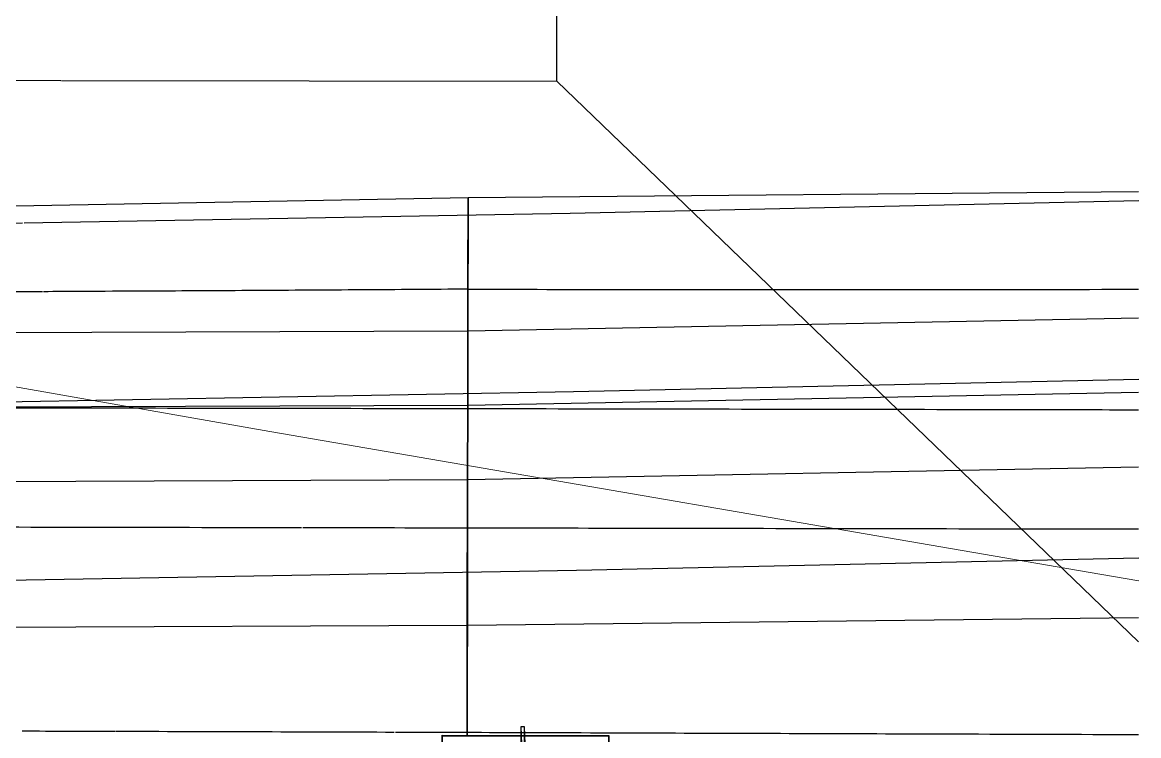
# Model space of a CAD drawing. Header units: metres. Extents: x -1147 to -802, y 5 to 567.
# Drawn here: x -994.52 to -992.644, y 509.779 to 510.978 of the extents above; entities that cross this region are included whole.
import ezdxf

# ---------------------------------------------------------------- set-up
doc = ezdxf.new("R2010")
doc.units = ezdxf.units.M
doc.layers.add('A-GENM', color=7, linetype='Continuous', lineweight=35)

# ---------------------------------------------------------------- blocks, each defined once
blk = doc.blocks.new('T2DPAA-T2D-PWA-SU-M2D-000002_dwg-40815123-DRG-2873010 - GENERAL ARRANGEMENT PLAN')
at = {"color": 7, "lineweight": 18, "true_color": 0xf0f0f0}
blk.add_line((-191.1292, 1032.8582), (-191.125, 1032.812), dxfattribs=at)
at = {"color": 7, "lineweight": 18, "true_color": 0xf0f0f0, "flags": 128}
blk.add_lwpolyline([(-191.3018, 1034.8008), (-191.2574, 1034.2872), (-191.1292, 1032.8582)], dxfattribs=at)
blk = doc.blocks.new('T2DPAA-T2D-PWA-SU-M2D-000100_Survey_rvt-1-DRG-2873010 - GENERAL ARRANGEMENT PLAN')
at = {"color": 254, "lineweight": 18, "true_color": 0xe1e1e1, "rotation": 75.11694444444437}
blk.add_blockref('T2DPAA-T2D-PWA-SU-M2D-000002_dwg-40815123-DRG-2873010 - GENERAL ARRANGEMENT PLAN', (-45.8213, 429.4778), dxfattribs=at)
blk = doc.blocks.new('T2DPAA-T2D-C3S-RW-M2D-100010_dwg-40802999-DRG-2873010 - GENERAL ARRANGEMENT PLAN')
at = {"color": 254, "lineweight": 25, "true_color": 0xe1e1e1}
blk.add_line((28.3631, -641.5594), (28.381, -641.6225), dxfattribs=at)
at = {"color": 254, "lineweight": 25, "true_color": 0xe1e1e1, "flags": 128}
for points in [[(27.5695, -640.9583), (27.7852, -641.7209), (28.0562, -642.6723), (28.319, -643.5797)], [(28.07, -641.6255), (28.0739, -641.6393), (28.3447, -642.5901), (28.609, -643.5026)], [(28.3819, -641.6256), (28.6332, -642.508), (28.899, -643.4255)]]:
    blk.add_lwpolyline(points, dxfattribs=at)
blk = doc.blocks.new('T2DPAA-T2D-PWC-RW-M2D-100010_RoadDesign_rvt-1-DRG-2873010 - GENERAL ARRANGEMENT PLAN')
at = {"color": 254, "lineweight": 18, "true_color": 0xe3e3e3, "rotation": 75.11694444444437}
blk.add_blockref('T2DPAA-T2D-C3S-RW-M2D-100010_dwg-40802999-DRG-2873010 - GENERAL ARRANGEMENT PLAN', (-1722.337, 648.0105), dxfattribs=at)
blk = doc.blocks.new('POST_1400_1A_250UB - 1A-68650725-DRG-2873010 - GENERAL ARRANGEMENT PLAN')
at = {"layer": 'A-GENM', "color": 253, "lineweight": 25, "true_color": 0xa3a3a3}
for p, q in [((-1094.1127, 509.7938), (-1094.1128, 509.7765)), ((-1094.1063, 509.7938), (-1094.1127, 509.7938)), ((-1094.1127, 509.7938), (-1094.1099, 509.7193)), ((-1094.1064, 509.7765), (-1094.1063, 509.7938)), ((-1094.1033, 509.7144), (-1094.1063, 509.7938)), ((-1094.1128, 509.7765), (-1094.1132, 509.7283)), ((-1094.1068, 509.7283), (-1094.1064, 509.7765)), ((-1094.183, 509.7145), (-1094.1831, 509.7056)), ((-1094.1182, 509.7144), (-1094.183, 509.7145)), ((-1094.183, 509.7145), (-1094.1828, 509.7056)), ((-1094.1163, 509.7148), (-1094.1172, 509.7145)), ((-1094.1147, 509.7158), (-1094.1163, 509.7148)), ((-1094.1132, 509.7283), (-1094.1132, 509.7193)), ((-1094.1068, 509.7283), (-1094.1132, 509.7283)), ((-1094.1099, 509.7193), (-1094.1097, 509.7144)), ((-1094.1096, 509.7133), (-1094.1093, 509.7036)), ((-1094.1068, 509.7193), (-1094.1068, 509.7283)), ((-1094.1068, 509.7192), (-1094.1066, 509.708)), ((-1094.1038, 509.7147), (-1094.1054, 509.7158)), ((-1094.1018, 509.7144), (-1094.1038, 509.7147)), ((-1094.037, 509.7142), (-1094.1018, 509.7144)), ((-1094.0371, 509.7035), (-1094.037, 509.7142)), ((-1094.037, 509.7142), (-1094.0367, 509.7015)), ((-1094.1831, 509.7037), (-1094.12, 509.7036)), ((-1094.1782, 509.4981), (-1094.183, 509.7017)), ((-1094.1827, 509.7017), (-1094.1782, 509.5092)), ((-1094.12, 509.7036), (-1094.0371, 509.7035)), ((-1094.1093, 509.7036), (-1094.1081, 509.674)), ((-1094.1066, 509.708), (-1094.1065, 509.7036)), ((-1094.1065, 509.7036), (-1094.102, 509.514)), ((-1094.1029, 509.7036), (-1094.1032, 509.7124)), ((-1094.1017, 509.6739), (-1094.1029, 509.7036)), ((-1094.037, 509.7015), (-1094.0369, 509.6976)), ((-1094.0369, 509.6976), (-1094.0322, 509.4979)), ((-1094.0367, 509.7015), (-1094.0366, 509.6976)), ((-1094.0366, 509.6976), (-1094.0322, 509.5089)), ((-1094.1084, 509.5142), (-1094.1081, 509.674)), ((-1094.1081, 509.674), (-1094.1058, 509.6739)), ((-1094.1045, 509.6739), (-1094.1017, 509.6739)), ((-1094.1017, 509.6739), (-1094.102, 509.5141)), ((-1094.1782, 509.4981), (-1094.1782, 509.5092)), ((-1094.1782, 509.5092), (-1094.1156, 509.5091)), ((-1094.1134, 509.5091), (-1094.1124, 509.5092)), ((-1094.1124, 509.5092), (-1094.1115, 509.5095)), ((-1094.1115, 509.5095), (-1094.1099, 509.5106)), ((-1094.1006, 509.5106), (-1094.099, 509.5095)), ((-1094.099, 509.5095), (-1094.097, 509.5091)), ((-1094.0956, 509.5091), (-1094.0325, 509.5089)), ((-1094.0322, 509.5089), (-1094.0322, 509.4979)), ((-1094.1154, 509.498), (-1094.1782, 509.4981)), ((-1094.0953, 509.498), (-1094.1154, 509.498)), ((-1094.0322, 509.4979), (-1094.0953, 509.498))]:
    blk.add_line(p, q, dxfattribs=at)
for centre, start_param, end_param in [((-1094.1182, 509.7193), 4.687085, 4.78717), ((-1094.1182, 509.7193), 4.78717, 4.887255), ((-1094.1182, 509.7193), 5.472472, 6.257893), ((-1094.1018, 509.7193), 3.116277, 3.901699)]:
    blk.add_ellipse(centre, major_axis=(0.005, 0.00012), ratio=0.989156, start_param=start_param, end_param=end_param, dxfattribs=at)
for points in [[(-1094.1099, 509.5106), (-1094.1094, 509.5111), (-1094.1087, 509.5122), (-1094.1084, 509.5135), (-1094.1084, 509.5142)], [(-1094.102, 509.5141), (-1094.102, 509.5135), (-1094.1018, 509.5122), (-1094.101, 509.5111), (-1094.1006, 509.5106)]]:
    blk.add_open_spline(points, degree=3, dxfattribs=at)
blk = doc.blocks.new('PLATE ph - PLATE ph-V18-DRG-2873010 - GENERAL ARRANGEMENT PLAN')
at = {"layer": 'A-GENM', "color": 253, "lineweight": 25, "true_color": 0xa3a3a3}
for p, q in [((-1094.2447, 509.7782), (-1094.2449, 509.7074)), ((-1094.2447, 509.7782), (-1094.2445, 509.7797)), ((-1094.2447, 509.7073), (-1094.2445, 509.7782)), ((-1094.1128, 509.7779), (-1094.2447, 509.7782)), ((-1094.2445, 509.7797), (-1094.1128, 509.7794)), ((-1094.1128, 509.7794), (-1094.1075, 509.7794)), ((-1094.1069, 509.7779), (-1094.1128, 509.7779)), ((-1094.1064, 509.7794), (-1093.9645, 509.7791)), ((-1093.9647, 509.7776), (-1094.1064, 509.7779)), ((-1093.9649, 509.6995), (-1093.9647, 509.7776)), ((-1093.9645, 509.7791), (-1093.9647, 509.6995)), ((-1093.9645, 509.7791), (-1093.9647, 509.7776)), ((-1094.2449, 509.7074), (-1094.2452, 509.4983)), ((-1094.245, 509.4998), (-1094.2447, 509.7073)), ((-1093.9652, 509.4977), (-1093.9649, 509.6955)), ((-1093.9647, 509.6955), (-1093.965, 509.4992)), ((-1093.9649, 509.6955), (-1093.9649, 509.6995)), ((-1093.9647, 509.6995), (-1093.9647, 509.6955)), ((-1094.245, 509.4998), (-1094.2452, 509.4983)), ((-1094.2452, 509.4983), (-1094.1154, 509.498)), ((-1094.1783, 509.4996), (-1094.245, 509.4998)), ((-1094.1154, 509.4995), (-1094.1783, 509.4996)), ((-1094.0954, 509.4995), (-1094.1154, 509.4995)), ((-1094.1154, 509.498), (-1094.0953, 509.498)), ((-1094.0323, 509.4994), (-1094.0954, 509.4995)), ((-1094.0953, 509.498), (-1093.9652, 509.4977)), ((-1093.9652, 509.4992), (-1094.0323, 509.4994)), ((-1093.9652, 509.4977), (-1093.965, 509.4992))]:
    blk.add_line(p, q, dxfattribs=at)
blk = doc.blocks.new('Top of Pavement - RL A - Top of Pavement - RL A-68818558-DRG-2873010 - GENERAL ARRANGEMENT PLAN')
at = {"layer": 'A-GENM', "color": 9, "lineweight": 25, "true_color": 0xbebebe}
for points in [[(111.2038, -8.5704), (111.2597, -8.7819), (111.3713, -9.2051), (111.5388, -9.8398), (111.7063, -10.4745), (111.8179, -10.8976), (111.8737, -11.1092)], [(111.8737, -11.1092), (111.8827, -11.1432), (111.8917, -11.1773), (111.9007, -11.2114)], [(112.4527, -12.5202), (112.4361, -12.4572), (112.4195, -12.3941), (112.4029, -12.3311)]]:
    blk.add_open_spline(points, degree=3, dxfattribs=at)
for points, knots in [([(112.4029, -12.3311), (112.347, -12.1195), (112.2354, -11.6964), (112.0679, -11.0617), (111.9011, -10.4297), (111.7902, -10.0092), (111.7351, -9.8003)], [0.28181818, 0.28181818, 0.28181818, 0.28181818, 0.28636364, 0.29090909, 0.29545455, 0.29994277, 0.29994277, 0.29994277, 0.29994277]), ([(111.9013, -11.2135), (111.9479, -11.3903), (112.0504, -11.7786), (112.1698, -12.2313), (112.2426, -12.5072), (112.2596, -12.5715)], [0.70983807, 0.70983807, 0.70983807, 0.70983807, 0.713636364, 0.718181818, 0.719564098, 0.719564098, 0.719564098, 0.719564098])]:
    blk.add_open_spline(points, degree=3, knots=knots, dxfattribs=at)
blk = doc.blocks.new('T2DPAA-T2D-C3S-RS-M3D-100334_rvt-1-DRG-2873010 - GENERAL ARRANGEMENT PLAN')
at = {"layer": 'A-GENM', "color": 254, "lineweight": 25, "true_color": 0xd1d1d1}
for p, q in [((-1094.0523, 510.8785), (-1094.0498, 512.7796)), ((-1095.1482, 510.8805), (-1094.8851, 510.88)), ((-1094.8843, 510.88), (-1094.0523, 510.8785)), ((-1094.0523, 510.8785), (-1093.8528, 510.6863)), ((-1093.8528, 510.6863), (-1093.0745, 509.9365))]:
    blk.add_line(p, q, dxfattribs=at)
at = {"layer": 'A-GENM', "color": 253, "lineweight": 25, "true_color": 0xa3a3a3}
for p, q in [((-1094.2012, 510.6831), (-1093.0745, 510.6934)), ((-1095.8099, 510.6531), (-1094.2012, 510.6831)), ((-1094.2012, 510.6831), (-1094.2016, 510.4592)), ((-1094.2016, 510.4592), (-1094.2012, 510.6831)), ((-1094.2015, 510.5414), (-1094.2012, 510.6831)), ((-1094.2012, 510.6831), (-1094.2015, 510.5414)), ((-1094.2015, 510.5291), (-1094.2015, 510.5414)), ((-1094.2015, 510.5414), (-1094.2015, 510.5291)), ((-1094.2018, 510.3574), (-1094.2015, 510.5291)), ((-1094.2015, 510.5291), (-1094.2018, 510.3574)), ((-1094.2016, 510.4592), (-1093.0745, 510.4808)), ((-1095.8103, 510.4531), (-1094.2016, 510.4592)), ((-1094.2016, 510.4592), (-1094.2018, 510.3342)), ((-1094.2018, 510.3342), (-1094.2016, 510.4592)), ((-1094.2021, 510.1857), (-1094.2018, 510.3574)), ((-1094.2018, 510.3574), (-1094.2021, 510.1857)), ((-1094.2018, 510.3342), (-1093.0745, 510.3558)), ((-1095.8105, 510.3281), (-1094.2018, 510.3342)), ((-1094.2018, 510.3342), (-1094.2021, 510.2092)), ((-1094.2021, 510.2092), (-1094.2018, 510.3342)), ((-1094.2021, 510.2092), (-1093.0745, 510.2308)), ((-1095.8107, 510.2031), (-1094.2021, 510.2092)), ((-1094.2021, 510.2092), (-1094.2025, 509.9647)), ((-1094.2025, 509.9647), (-1094.2021, 510.2092)), ((-1094.2024, 510.0139), (-1094.2021, 510.1857)), ((-1094.2021, 510.1857), (-1094.2024, 510.0139)), ((-1094.2027, 509.8422), (-1094.2024, 510.0139)), ((-1094.2024, 510.0139), (-1094.2027, 509.8422)), ((-1094.2025, 509.9647), (-1093.0745, 509.9772)), ((-1094.2025, 509.9647), (-1093.0745, 509.9772)), ((-1095.8112, 509.9578), (-1094.2025, 509.9647)), ((-1095.8112, 509.9578), (-1094.2025, 509.9647)), ((-1094.2025, 509.9647), (-1094.2028, 509.7796)), ((-1094.2028, 509.7796), (-1094.2025, 509.9647)), ((-1094.2028, 509.7796), (-1094.2027, 509.8422)), ((-1094.2027, 509.8422), (-1094.2028, 509.7796))]:
    blk.add_line(p, q, dxfattribs=at)
for points in [[(-1094.9164, 510.5249), (-1094.9424, 510.5248), (-1094.9683, 510.5247), (-1094.9942, 510.5246)], [(-1094.8509, 510.5252), (-1094.8722, 510.5251), (-1094.8935, 510.525), (-1094.9147, 510.5249)], [(-1094.7377, 510.5258), (-1094.7702, 510.5257), (-1094.8028, 510.5255), (-1094.8353, 510.5253)], [(-1094.559, 510.5268), (-1094.6185, 510.5265), (-1094.6781, 510.5261), (-1094.7377, 510.5258)], [(-1094.3802, 510.5279), (-1094.4398, 510.5275), (-1094.4994, 510.5272), (-1094.559, 510.5268)], [(-1094.2015, 510.5291), (-1094.2611, 510.5287), (-1094.3207, 510.5283), (-1094.3802, 510.5279)], [(-1094.2015, 510.5291), (-1094.1129, 510.5289), (-1094.0244, 510.5288), (-1093.9358, 510.5287)], [(-1093.9358, 510.5287), (-1093.8472, 510.5286), (-1093.6701, 510.5285), (-1093.4929, 510.5286), (-1093.4044, 510.5286)], [(-1093.4044, 510.5286), (-1093.2944, 510.5287), (-1093.1845, 510.5288), (-1093.0745, 510.529)]]:
    blk.add_open_spline(points, degree=3, dxfattribs=at)
at = {"layer": 'A-GENM', "color": 9, "lineweight": 25, "true_color": 0xbebebe}
for points in [[(-1094.8353, 510.5253), (-1094.8405, 510.5253), (-1094.8457, 510.5253), (-1094.8509, 510.5252)], [(-1094.7947, 509.7858), (-1094.8465, 509.786), (-1094.8983, 509.7861), (-1094.9501, 509.7862)], [(-1094.3253, 509.7844), (-1094.4815, 509.7849), (-1094.6376, 509.7854), (-1094.7937, 509.7858)], [(-1094.1128, 509.7837), (-1094.1829, 509.7839), (-1094.2531, 509.7842), (-1094.3232, 509.7844)], [(-1094.1064, 509.7837), (-1094.1085, 509.7837), (-1094.1106, 509.7837), (-1094.1128, 509.7837)], [(-1093.8527, 509.7828), (-1093.9373, 509.7831), (-1094.0218, 509.7834), (-1094.1064, 509.7837)]]:
    blk.add_open_spline(points, degree=3, dxfattribs=at)
blk.add_open_spline([(-1093.0745, 509.7803), (-1093.1771, 509.7806), (-1093.4365, 509.7814), (-1093.6959, 509.7823), (-1093.8527, 509.7828)], degree=3, knots=[0.0384341, 0.0384341, 0.0384341, 0.0384341, 0.1111111, 0.2222222, 0.2222222, 0.2222222, 0.2222222], dxfattribs=at)
at = {"layer": 'A-GENM', "color": 253, "lineweight": 25, "true_color": 0xa3a3a3, "rotation": 75.11694444444437}
blk.add_blockref('Top of Pavement - RL A - Top of Pavement - RL A-68818558-DRG-2873010 - GENERAL ARRANGEMENT PLAN', (-1134.0578, 404.8616), dxfattribs=at)
at = {"layer": 'A-GENM', "color": 253, "lineweight": 25, "true_color": 0xa3a3a3}
for name in ['POST_1400_1A_250UB - 1A-68650725-DRG-2873010 - GENERAL ARRANGEMENT PLAN', 'PLATE ph - PLATE ph-V18-DRG-2873010 - GENERAL ARRANGEMENT PLAN']:
    blk.add_blockref(name, (0, 0), dxfattribs=at)

msp = doc.modelspace()

# ---------------------------------------------------------------- block references
at = {"lineweight": 5}
for name in ['T2DPAA-T2D-PWC-RW-M2D-100010_RoadDesign_rvt-1-DRG-2873010 - GENERAL ARRANGEMENT PLAN', 'T2DPAA-T2D-C3S-RS-M3D-100334_rvt-1-DRG-2873010 - GENERAL ARRANGEMENT PLAN']:
    msp.add_blockref(name, (100.4304, 0), dxfattribs=at)
at = {"color": 254, "lineweight": 5, "true_color": 0xe1e1e1}
msp.add_blockref('T2DPAA-T2D-PWA-SU-M2D-000100_Survey_rvt-1-DRG-2873010 - GENERAL ARRANGEMENT PLAN', (100.4304, 0), dxfattribs=at)

doc.saveas('drawing.dxf')
